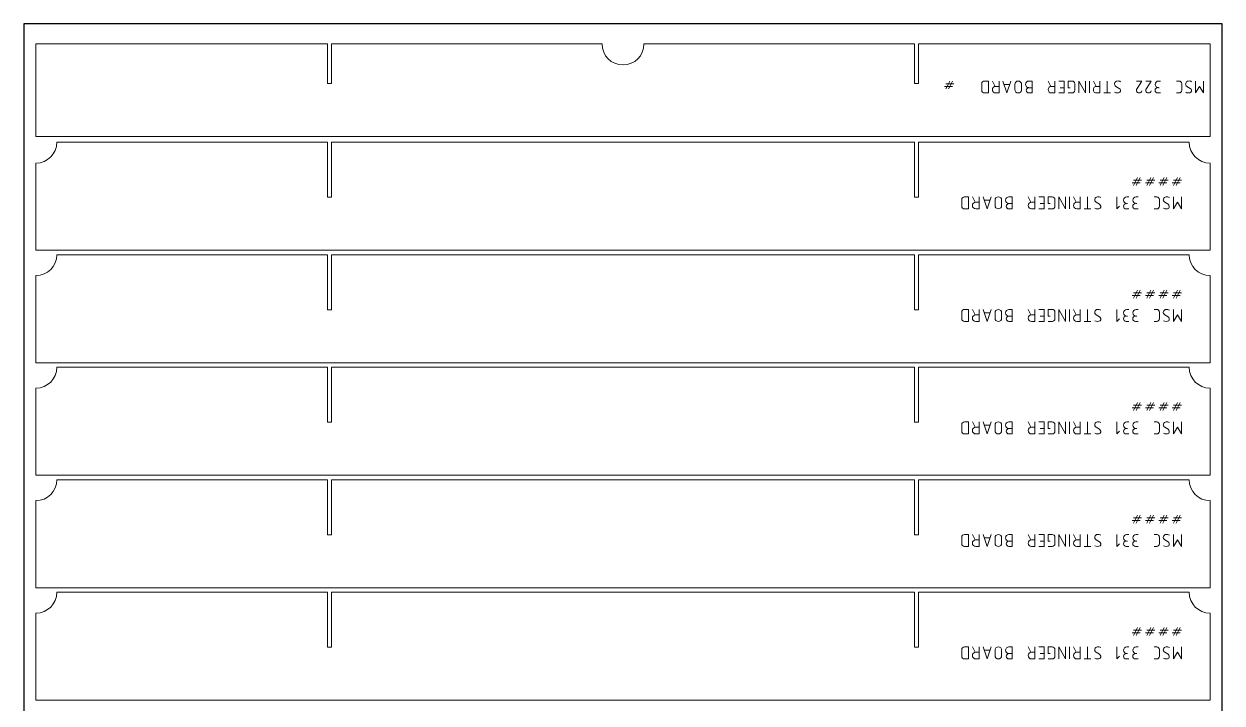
# Model space of a CAD drawing. Header units: inches. Extents: x 142 to 14402, y 211 to 2711.
# Drawn here: x 9002 to 10002, y 1644 to 2211 of the extents above; entities that cross this region are included whole.
import ezdxf

# ---------------------------------------------------------------- set-up
doc = ezdxf.new("R2010")
doc.units = ezdxf.units.IN
doc.header["$MEASUREMENT"] = 0
doc.layers.add('IV_MARK_SURFACE', color=2, linetype='Continuous', lineweight=5)
doc.layers.add('IV_OUTER_PROFILE', color=7, linetype='Continuous', lineweight=5)

msp = doc.modelspace()

# ---------------------------------------------------------------- linework, layer by layer
msp.add_lwpolyline([(9001.69, 211.42), (10001.69, 211.42), (10001.69, 2211.42), (9001.69, 2211.42)], close=True)
at = {"layer": 'IV_MARK_SURFACE'}
for p, q in [((9771.18, 2161.5), (9773.4, 2161.5)), ((9772.29, 2159.28), (9773.4, 2161.5)), ((9773.4, 2161.5), (9774.51, 2163.72)), ((9773.4, 2161.5), (9775.62, 2161.5)), ((9775.62, 2161.5), (9774.51, 2159.28)), ((9776.73, 2163.72), (9775.62, 2161.5)), ((9775.62, 2161.5), (9777.83, 2161.5)), ((9801.12, 2161.5), (9801.12, 2155.96)), ((9806.67, 2163.72), (9803.34, 2163.72)), ((9806.67, 2153.74), (9806.67, 2163.72)), ((9812.21, 2159.28), (9809.99, 2163.72)), ((9815.54, 2163.72), (9815.54, 2159.28)), ((9818.86, 2163.72), (9822.19, 2153.74)), ((9824.41, 2160.95), (9819.97, 2160.95)), ((9822.19, 2153.74), (9825.52, 2163.72)), ((9828.84, 2160.95), (9828.84, 2156.51)), ((9834.39, 2156.51), (9834.39, 2160.95)), ((9840.49, 2163.72), (9843.26, 2163.72)), ((9843.26, 2163.72), (9843.26, 2158.17)), ((9858.78, 2159.28), (9856.57, 2163.72)), ((9862.11, 2163.72), (9862.11, 2159.28)), ((9865.44, 2163.72), (9869.87, 2163.72)), ((9869.87, 2163.72), (9869.87, 2158.17)), ((9876.53, 2163.72), (9873.2, 2163.72)), ((9873.2, 2163.72), (9873.2, 2158.17)), ((9878.74, 2155.96), (9878.74, 2161.5)), ((9887.61, 2153.74), (9882.07, 2163.72)), ((9882.07, 2163.72), (9882.07, 2153.74)), ((9887.61, 2163.72), (9887.61, 2153.74)), ((9890.94, 2163.72), (9890.94, 2153.74)), ((9896.49, 2159.28), (9894.27, 2163.72)), ((9899.81, 2163.72), (9899.81, 2159.28)), ((9905.91, 2163.72), (9905.91, 2153.74)), ((9930.31, 2163.72), (9934.74, 2163.72)), ((9934.74, 2163.72), (9930.86, 2157.62)), ((9938.07, 2163.72), (9942.5, 2163.72)), ((9942.5, 2163.72), (9938.62, 2157.62)), ((9950.27, 2163.72), (9948.6, 2163.72)), ((9963.57, 2163.72), (9965.79, 2163.72)), ((9968.01, 2161.5), (9968.01, 2155.96)), ((9979.65, 2153.74), (9979.65, 2163.72)), ((9986.31, 2163.72), (9986.31, 2153.74)), ((9772.29, 2159.28), (9770.07, 2159.28)), ((9771.18, 2157.07), (9772.29, 2159.28)), ((9774.51, 2159.28), (9772.29, 2159.28)), ((9774.51, 2159.28), (9773.4, 2157.07)), ((9776.73, 2159.28), (9774.51, 2159.28)), ((9803.34, 2153.74), (9806.67, 2153.74)), ((9812.76, 2159.28), (9815.54, 2159.28)), ((9815.54, 2153.74), (9812.76, 2153.74)), ((9815.54, 2159.28), (9815.54, 2153.74)), ((9840.49, 2158.17), (9843.26, 2158.17)), ((9843.26, 2153.74), (9840.49, 2153.74)), ((9843.26, 2158.17), (9843.26, 2153.74)), ((9859.34, 2159.28), (9862.11, 2159.28)), ((9862.11, 2153.74), (9859.34, 2153.74)), ((9862.11, 2159.28), (9862.11, 2153.74)), ((9869.87, 2153.74), (9865.44, 2153.74)), ((9869.87, 2158.17), (9866.55, 2158.17)), ((9869.87, 2158.17), (9869.87, 2153.74)), ((9873.2, 2158.17), (9874.86, 2158.17)), ((9873.2, 2153.74), (9876.53, 2153.74)), ((9897.04, 2159.28), (9899.81, 2159.28)), ((9899.81, 2153.74), (9897.04, 2153.74)), ((9899.81, 2159.28), (9899.81, 2153.74)), ((9905.91, 2153.74), (9903.14, 2153.74)), ((9908.68, 2153.74), (9905.91, 2153.74)), ((9913.12, 2159.28), (9915.89, 2157.62)), ((9948.05, 2153.74), (9950.27, 2153.74)), ((9948.6, 2158.17), (9949.16, 2158.17)), ((9965.79, 2153.74), (9963.57, 2153.74)), ((9972.44, 2159.28), (9975.22, 2157.62)), ((9982.98, 2159.28), (9979.65, 2153.74)), ((9986.31, 2153.74), (9982.98, 2159.28)), ((9927.81, 2080.88), (9930.03, 2080.88)), ((9928.92, 2078.66), (9930.03, 2080.88)), ((9930.03, 2080.88), (9931.14, 2083.1)), ((9930.03, 2080.88), (9932.25, 2080.88)), ((9932.25, 2080.88), (9931.14, 2078.66)), ((9933.36, 2083.1), (9932.25, 2080.88)), ((9932.25, 2080.88), (9934.47, 2080.88)), ((9938.92, 2080.88), (9941.14, 2080.88)), ((9940.03, 2078.66), (9941.14, 2080.88)), ((9941.14, 2080.88), (9942.25, 2083.1)), ((9941.14, 2080.88), (9943.36, 2080.88)), ((9943.36, 2080.88), (9942.25, 2078.66)), ((9944.47, 2083.1), (9943.36, 2080.88)), ((9943.36, 2080.88), (9945.58, 2080.88)), ((9950.03, 2080.88), (9952.25, 2080.88)), ((9951.14, 2078.66), (9952.25, 2080.88)), ((9952.25, 2080.88), (9953.36, 2083.1)), ((9952.25, 2080.88), (9954.47, 2080.88)), ((9954.47, 2080.88), (9953.36, 2078.66)), ((9955.58, 2083.1), (9954.47, 2080.88)), ((9954.47, 2080.88), (9956.7, 2080.88)), ((9961.14, 2080.88), (9963.36, 2080.88)), ((9962.25, 2078.66), (9963.36, 2080.88)), ((9963.36, 2080.88), (9964.47, 2083.1)), ((9963.36, 2080.88), (9965.58, 2080.88)), ((9965.58, 2080.88), (9964.47, 2078.66)), ((9966.7, 2083.1), (9965.58, 2080.88)), ((9965.58, 2080.88), (9967.81, 2080.88)), ((9928.92, 2078.66), (9926.7, 2078.66)), ((9927.81, 2076.43), (9928.92, 2078.66)), ((9931.14, 2078.66), (9928.92, 2078.66)), ((9931.14, 2078.66), (9930.03, 2076.43)), ((9933.36, 2078.66), (9931.14, 2078.66)), ((9940.03, 2078.66), (9937.81, 2078.66)), ((9938.92, 2076.43), (9940.03, 2078.66)), ((9942.25, 2078.66), (9940.03, 2078.66)), ((9942.25, 2078.66), (9941.14, 2076.43)), ((9944.47, 2078.66), (9942.25, 2078.66)), ((9951.14, 2078.66), (9948.92, 2078.66)), ((9950.03, 2076.43), (9951.14, 2078.66)), ((9953.36, 2078.66), (9951.14, 2078.66)), ((9953.36, 2078.66), (9952.25, 2076.43)), ((9955.58, 2078.66), (9953.36, 2078.66)), ((9962.25, 2078.66), (9960.03, 2078.66)), ((9961.14, 2076.43), (9962.25, 2078.66)), ((9964.47, 2078.66), (9962.25, 2078.66)), ((9964.47, 2078.66), (9963.36, 2076.43)), ((9966.7, 2078.66), (9964.47, 2078.66)), ((9784.41, 2064.66), (9784.41, 2059.11)), ((9789.97, 2066.89), (9786.63, 2066.89)), ((9789.97, 2056.89), (9789.97, 2066.89)), ((9795.52, 2062.44), (9793.3, 2066.89)), ((9796.08, 2062.44), (9798.85, 2062.44)), ((9798.85, 2066.89), (9798.85, 2062.44)), ((9798.85, 2062.44), (9798.85, 2056.89)), ((9802.19, 2066.89), (9805.52, 2056.89)), ((9807.74, 2064.11), (9803.3, 2064.11)), ((9805.52, 2056.89), (9808.85, 2066.89)), ((9812.19, 2064.11), (9812.19, 2059.66)), ((9817.74, 2059.66), (9817.74, 2064.11)), ((9823.85, 2066.89), (9826.63, 2066.89)), ((9823.85, 2061.33), (9826.63, 2061.33)), ((9826.63, 2066.89), (9826.63, 2061.33)), ((9826.63, 2061.33), (9826.63, 2056.89)), ((9842.19, 2062.44), (9839.97, 2066.89)), ((9842.74, 2062.44), (9845.52, 2062.44)), ((9845.52, 2066.89), (9845.52, 2062.44)), ((9845.52, 2062.44), (9845.52, 2056.89)), ((9848.85, 2066.89), (9853.3, 2066.89)), ((9853.3, 2061.33), (9849.97, 2061.33)), ((9853.3, 2066.89), (9853.3, 2061.33)), ((9853.3, 2061.33), (9853.3, 2056.89)), ((9859.97, 2066.89), (9856.63, 2066.89)), ((9856.63, 2066.89), (9856.63, 2061.33)), ((9856.63, 2061.33), (9858.3, 2061.33)), ((9862.19, 2059.11), (9862.19, 2064.66)), ((9871.08, 2056.89), (9865.52, 2066.89)), ((9865.52, 2066.89), (9865.52, 2056.89)), ((9871.08, 2066.89), (9871.08, 2056.89)), ((9874.41, 2066.89), (9874.41, 2056.89)), ((9879.97, 2062.44), (9877.74, 2066.89)), ((9880.52, 2062.44), (9883.3, 2062.44)), ((9883.3, 2066.89), (9883.3, 2062.44)), ((9883.3, 2062.44), (9883.3, 2056.89)), ((9889.41, 2066.89), (9889.41, 2056.89)), ((9896.63, 2062.44), (9899.41, 2060.77)), ((9913.85, 2056.89), (9913.85, 2066.89)), ((9923.85, 2066.89), (9922.19, 2066.89)), ((9922.19, 2061.33), (9922.74, 2061.33)), ((9931.63, 2066.89), (9929.97, 2066.89)), ((9929.97, 2061.33), (9930.52, 2061.33)), ((9944.97, 2066.89), (9947.19, 2066.89)), ((9949.41, 2064.66), (9949.41, 2059.11)), ((9953.85, 2062.44), (9956.63, 2060.77)), ((9961.08, 2056.89), (9961.08, 2066.89)), ((9964.41, 2062.44), (9961.08, 2056.89)), ((9967.74, 2056.89), (9964.41, 2062.44)), ((9967.74, 2066.89), (9967.74, 2056.89)), ((9786.63, 2056.89), (9789.97, 2056.89)), ((9798.85, 2056.89), (9796.08, 2056.89)), ((9826.63, 2056.89), (9823.85, 2056.89)), ((9845.52, 2056.89), (9842.74, 2056.89)), ((9853.3, 2056.89), (9848.85, 2056.89)), ((9856.63, 2056.89), (9859.97, 2056.89)), ((9883.3, 2056.89), (9880.52, 2056.89)), ((9889.41, 2056.89), (9886.63, 2056.89)), ((9892.19, 2056.89), (9889.41, 2056.89)), ((9916.08, 2059.11), (9913.85, 2056.89)), ((9921.63, 2056.89), (9923.85, 2056.89)), ((9929.41, 2056.89), (9931.63, 2056.89)), ((9947.19, 2056.89), (9944.97, 2056.89)), ((9928.92, 1984.66), (9926.7, 1984.66)), ((9927.81, 1986.88), (9930.03, 1986.88)), ((9927.81, 1982.43), (9928.92, 1984.66)), ((9928.92, 1984.66), (9930.03, 1986.88)), ((9931.14, 1984.66), (9928.92, 1984.66)), ((9930.03, 1986.88), (9931.14, 1989.1)), ((9930.03, 1986.88), (9932.25, 1986.88)), ((9931.14, 1984.66), (9930.03, 1982.43)), ((9932.25, 1986.88), (9931.14, 1984.66)), ((9933.36, 1984.66), (9931.14, 1984.66)), ((9933.36, 1989.1), (9932.25, 1986.88)), ((9932.25, 1986.88), (9934.47, 1986.88)), ((9940.03, 1984.66), (9937.81, 1984.66)), ((9938.92, 1986.88), (9941.14, 1986.88)), ((9938.92, 1982.43), (9940.03, 1984.66)), ((9940.03, 1984.66), (9941.14, 1986.88)), ((9942.25, 1984.66), (9940.03, 1984.66)), ((9941.14, 1986.88), (9942.25, 1989.1)), ((9941.14, 1986.88), (9943.36, 1986.88)), ((9942.25, 1984.66), (9941.14, 1982.43)), ((9943.36, 1986.88), (9942.25, 1984.66)), ((9944.47, 1984.66), (9942.25, 1984.66)), ((9944.47, 1989.1), (9943.36, 1986.88)), ((9943.36, 1986.88), (9945.58, 1986.88)), ((9951.14, 1984.66), (9948.92, 1984.66)), ((9950.03, 1986.88), (9952.25, 1986.88)), ((9950.03, 1982.43), (9951.14, 1984.66)), ((9951.14, 1984.66), (9952.25, 1986.88)), ((9953.36, 1984.66), (9951.14, 1984.66)), ((9952.25, 1986.88), (9953.36, 1989.1)), ((9952.25, 1986.88), (9954.47, 1986.88)), ((9953.36, 1984.66), (9952.25, 1982.43)), ((9954.47, 1986.88), (9953.36, 1984.66)), ((9955.58, 1984.66), (9953.36, 1984.66)), ((9955.58, 1989.1), (9954.47, 1986.88)), ((9954.47, 1986.88), (9956.7, 1986.88)), ((9962.25, 1984.66), (9960.03, 1984.66)), ((9961.14, 1986.88), (9963.36, 1986.88)), ((9961.14, 1982.43), (9962.25, 1984.66)), ((9962.25, 1984.66), (9963.36, 1986.88)), ((9964.47, 1984.66), (9962.25, 1984.66)), ((9963.36, 1986.88), (9964.47, 1989.1)), ((9963.36, 1986.88), (9965.58, 1986.88)), ((9964.47, 1984.66), (9963.36, 1982.43)), ((9965.58, 1986.88), (9964.47, 1984.66)), ((9966.7, 1984.66), (9964.47, 1984.66)), ((9966.7, 1989.1), (9965.58, 1986.88)), ((9965.58, 1986.88), (9967.81, 1986.88)), ((9784.41, 1970.66), (9784.41, 1965.11)), ((9789.97, 1972.89), (9786.63, 1972.89)), ((9789.97, 1962.89), (9789.97, 1972.89)), ((9795.52, 1968.44), (9793.3, 1972.89)), ((9798.85, 1972.89), (9798.85, 1968.44)), ((9802.19, 1972.89), (9805.52, 1962.89)), ((9807.74, 1970.11), (9803.3, 1970.11)), ((9805.52, 1962.89), (9808.85, 1972.89)), ((9812.19, 1970.11), (9812.19, 1965.66)), ((9817.74, 1965.66), (9817.74, 1970.11)), ((9823.85, 1972.89), (9826.63, 1972.89)), ((9826.63, 1972.89), (9826.63, 1967.33)), ((9842.19, 1968.44), (9839.97, 1972.89)), ((9845.52, 1972.89), (9845.52, 1968.44)), ((9848.85, 1972.89), (9853.3, 1972.89)), ((9853.3, 1972.89), (9853.3, 1967.33)), ((9859.97, 1972.89), (9856.63, 1972.89)), ((9856.63, 1972.89), (9856.63, 1967.33)), ((9862.19, 1965.11), (9862.19, 1970.66)), ((9871.08, 1962.89), (9865.52, 1972.89)), ((9865.52, 1972.89), (9865.52, 1962.89)), ((9871.08, 1972.89), (9871.08, 1962.89)), ((9874.41, 1972.89), (9874.41, 1962.89)), ((9879.97, 1968.44), (9877.74, 1972.89)), ((9883.3, 1972.89), (9883.3, 1968.44)), ((9889.41, 1972.89), (9889.41, 1962.89)), ((9913.85, 1962.89), (9913.85, 1972.89)), ((9923.85, 1972.89), (9922.19, 1972.89)), ((9931.63, 1972.89), (9929.97, 1972.89)), ((9944.97, 1972.89), (9947.19, 1972.89)), ((9949.41, 1970.66), (9949.41, 1965.11)), ((9961.08, 1962.89), (9961.08, 1972.89)), ((9967.74, 1972.89), (9967.74, 1962.89)), ((9786.63, 1962.89), (9789.97, 1962.89)), ((9796.08, 1968.44), (9798.85, 1968.44)), ((9798.85, 1962.89), (9796.08, 1962.89)), ((9798.85, 1968.44), (9798.85, 1962.89)), ((9823.85, 1967.33), (9826.63, 1967.33)), ((9826.63, 1962.89), (9823.85, 1962.89)), ((9826.63, 1967.33), (9826.63, 1962.89)), ((9842.74, 1968.44), (9845.52, 1968.44)), ((9845.52, 1962.89), (9842.74, 1962.89)), ((9845.52, 1968.44), (9845.52, 1962.89)), ((9853.3, 1962.89), (9848.85, 1962.89)), ((9853.3, 1967.33), (9849.97, 1967.33)), ((9853.3, 1967.33), (9853.3, 1962.89)), ((9856.63, 1967.33), (9858.3, 1967.33)), ((9856.63, 1962.89), (9859.97, 1962.89)), ((9880.52, 1968.44), (9883.3, 1968.44)), ((9883.3, 1962.89), (9880.52, 1962.89)), ((9883.3, 1968.44), (9883.3, 1962.89)), ((9889.41, 1962.89), (9886.63, 1962.89)), ((9892.19, 1962.89), (9889.41, 1962.89)), ((9896.63, 1968.44), (9899.41, 1966.77)), ((9916.08, 1965.11), (9913.85, 1962.89)), ((9921.63, 1962.89), (9923.85, 1962.89)), ((9922.19, 1967.33), (9922.74, 1967.33)), ((9929.41, 1962.89), (9931.63, 1962.89)), ((9929.97, 1967.33), (9930.52, 1967.33)), ((9947.19, 1962.89), (9944.97, 1962.89)), ((9953.85, 1968.44), (9956.63, 1966.77)), ((9964.41, 1968.44), (9961.08, 1962.89)), ((9967.74, 1962.89), (9964.41, 1968.44)), ((9928.92, 1890.66), (9926.7, 1890.66)), ((9927.81, 1892.88), (9930.03, 1892.88)), ((9927.81, 1888.43), (9928.92, 1890.66)), ((9928.92, 1890.66), (9930.03, 1892.88)), ((9931.14, 1890.66), (9928.92, 1890.66)), ((9930.03, 1892.88), (9931.14, 1895.1)), ((9930.03, 1892.88), (9932.25, 1892.88)), ((9931.14, 1890.66), (9930.03, 1888.43)), ((9932.25, 1892.88), (9931.14, 1890.66)), ((9933.36, 1890.66), (9931.14, 1890.66)), ((9933.36, 1895.1), (9932.25, 1892.88)), ((9932.25, 1892.88), (9934.47, 1892.88)), ((9940.03, 1890.66), (9937.81, 1890.66)), ((9938.92, 1892.88), (9941.14, 1892.88)), ((9938.92, 1888.43), (9940.03, 1890.66)), ((9940.03, 1890.66), (9941.14, 1892.88)), ((9942.25, 1890.66), (9940.03, 1890.66)), ((9941.14, 1892.88), (9942.25, 1895.1)), ((9941.14, 1892.88), (9943.36, 1892.88)), ((9942.25, 1890.66), (9941.14, 1888.43)), ((9943.36, 1892.88), (9942.25, 1890.66)), ((9944.47, 1890.66), (9942.25, 1890.66)), ((9944.47, 1895.1), (9943.36, 1892.88)), ((9943.36, 1892.88), (9945.58, 1892.88)), ((9951.14, 1890.66), (9948.92, 1890.66)), ((9950.03, 1892.88), (9952.25, 1892.88)), ((9950.03, 1888.43), (9951.14, 1890.66)), ((9951.14, 1890.66), (9952.25, 1892.88)), ((9953.36, 1890.66), (9951.14, 1890.66)), ((9952.25, 1892.88), (9953.36, 1895.1)), ((9952.25, 1892.88), (9954.47, 1892.88)), ((9953.36, 1890.66), (9952.25, 1888.43)), ((9954.47, 1892.88), (9953.36, 1890.66)), ((9955.58, 1890.66), (9953.36, 1890.66)), ((9955.58, 1895.1), (9954.47, 1892.88)), ((9954.47, 1892.88), (9956.7, 1892.88)), ((9962.25, 1890.66), (9960.03, 1890.66)), ((9961.14, 1892.88), (9963.36, 1892.88)), ((9961.14, 1888.43), (9962.25, 1890.66)), ((9962.25, 1890.66), (9963.36, 1892.88)), ((9964.47, 1890.66), (9962.25, 1890.66)), ((9963.36, 1892.88), (9964.47, 1895.1)), ((9963.36, 1892.88), (9965.58, 1892.88)), ((9964.47, 1890.66), (9963.36, 1888.43)), ((9965.58, 1892.88), (9964.47, 1890.66)), ((9966.7, 1890.66), (9964.47, 1890.66)), ((9966.7, 1895.1), (9965.58, 1892.88)), ((9965.58, 1892.88), (9967.81, 1892.88)), ((9784.41, 1876.66), (9784.41, 1871.11)), ((9789.97, 1878.89), (9786.63, 1878.89)), ((9789.97, 1868.89), (9789.97, 1878.89)), ((9795.52, 1874.44), (9793.3, 1878.89)), ((9796.08, 1874.44), (9798.85, 1874.44)), ((9798.85, 1878.89), (9798.85, 1874.44)), ((9798.85, 1874.44), (9798.85, 1868.89)), ((9802.19, 1878.89), (9805.52, 1868.89)), ((9807.74, 1876.11), (9803.3, 1876.11)), ((9805.52, 1868.89), (9808.85, 1878.89)), ((9812.19, 1876.11), (9812.19, 1871.66)), ((9817.74, 1871.66), (9817.74, 1876.11)), ((9823.85, 1878.89), (9826.63, 1878.89)), ((9823.85, 1873.33), (9826.63, 1873.33)), ((9826.63, 1878.89), (9826.63, 1873.33)), ((9826.63, 1873.33), (9826.63, 1868.89)), ((9842.19, 1874.44), (9839.97, 1878.89)), ((9842.74, 1874.44), (9845.52, 1874.44)), ((9845.52, 1878.89), (9845.52, 1874.44)), ((9845.52, 1874.44), (9845.52, 1868.89)), ((9848.85, 1878.89), (9853.3, 1878.89)), ((9853.3, 1873.33), (9849.97, 1873.33)), ((9853.3, 1878.89), (9853.3, 1873.33)), ((9853.3, 1873.33), (9853.3, 1868.89)), ((9859.97, 1878.89), (9856.63, 1878.89)), ((9856.63, 1878.89), (9856.63, 1873.33)), ((9856.63, 1873.33), (9858.3, 1873.33)), ((9862.19, 1871.11), (9862.19, 1876.66)), ((9871.08, 1868.89), (9865.52, 1878.89)), ((9865.52, 1878.89), (9865.52, 1868.89)), ((9871.08, 1878.89), (9871.08, 1868.89)), ((9874.41, 1878.89), (9874.41, 1868.89)), ((9879.97, 1874.44), (9877.74, 1878.89)), ((9880.52, 1874.44), (9883.3, 1874.44)), ((9883.3, 1878.89), (9883.3, 1874.44)), ((9883.3, 1874.44), (9883.3, 1868.89)), ((9889.41, 1878.89), (9889.41, 1868.89)), ((9896.63, 1874.44), (9899.41, 1872.77)), ((9913.85, 1868.89), (9913.85, 1878.89)), ((9916.08, 1871.11), (9913.85, 1868.89)), ((9923.85, 1878.89), (9922.19, 1878.89)), ((9922.19, 1873.33), (9922.74, 1873.33)), ((9931.63, 1878.89), (9929.97, 1878.89)), ((9929.97, 1873.33), (9930.52, 1873.33)), ((9944.97, 1878.89), (9947.19, 1878.89)), ((9949.41, 1876.66), (9949.41, 1871.11)), ((9953.85, 1874.44), (9956.63, 1872.77)), ((9961.08, 1868.89), (9961.08, 1878.89)), ((9964.41, 1874.44), (9961.08, 1868.89)), ((9967.74, 1868.89), (9964.41, 1874.44)), ((9967.74, 1878.89), (9967.74, 1868.89)), ((9786.63, 1868.89), (9789.97, 1868.89)), ((9798.85, 1868.89), (9796.08, 1868.89)), ((9826.63, 1868.89), (9823.85, 1868.89)), ((9845.52, 1868.89), (9842.74, 1868.89)), ((9853.3, 1868.89), (9848.85, 1868.89)), ((9856.63, 1868.89), (9859.97, 1868.89)), ((9883.3, 1868.89), (9880.52, 1868.89)), ((9889.41, 1868.89), (9886.63, 1868.89)), ((9892.19, 1868.89), (9889.41, 1868.89)), ((9921.63, 1868.89), (9923.85, 1868.89)), ((9929.41, 1868.89), (9931.63, 1868.89)), ((9947.19, 1868.89), (9944.97, 1868.89)), ((9930.03, 1798.88), (9931.14, 1801.1)), ((9933.36, 1801.1), (9932.25, 1798.88)), ((9941.14, 1798.88), (9942.25, 1801.1)), ((9944.47, 1801.1), (9943.36, 1798.88)), ((9952.25, 1798.88), (9953.36, 1801.1)), ((9955.58, 1801.1), (9954.47, 1798.88)), ((9963.36, 1798.88), (9964.47, 1801.1)), ((9966.7, 1801.1), (9965.58, 1798.88)), ((9928.92, 1796.66), (9926.7, 1796.66)), ((9927.81, 1798.88), (9930.03, 1798.88)), ((9927.81, 1794.43), (9928.92, 1796.66)), ((9928.92, 1796.66), (9930.03, 1798.88)), ((9931.14, 1796.66), (9928.92, 1796.66)), ((9930.03, 1798.88), (9932.25, 1798.88)), ((9931.14, 1796.66), (9930.03, 1794.43)), ((9932.25, 1798.88), (9931.14, 1796.66)), ((9933.36, 1796.66), (9931.14, 1796.66)), ((9932.25, 1798.88), (9934.47, 1798.88)), ((9940.03, 1796.66), (9937.81, 1796.66)), ((9938.92, 1798.88), (9941.14, 1798.88)), ((9938.92, 1794.43), (9940.03, 1796.66)), ((9940.03, 1796.66), (9941.14, 1798.88)), ((9942.25, 1796.66), (9940.03, 1796.66)), ((9941.14, 1798.88), (9943.36, 1798.88)), ((9942.25, 1796.66), (9941.14, 1794.43)), ((9943.36, 1798.88), (9942.25, 1796.66)), ((9944.47, 1796.66), (9942.25, 1796.66)), ((9943.36, 1798.88), (9945.58, 1798.88)), ((9951.14, 1796.66), (9948.92, 1796.66)), ((9950.03, 1798.88), (9952.25, 1798.88)), ((9950.03, 1794.43), (9951.14, 1796.66)), ((9951.14, 1796.66), (9952.25, 1798.88)), ((9953.36, 1796.66), (9951.14, 1796.66)), ((9952.25, 1798.88), (9954.47, 1798.88)), ((9953.36, 1796.66), (9952.25, 1794.43)), ((9954.47, 1798.88), (9953.36, 1796.66)), ((9955.58, 1796.66), (9953.36, 1796.66)), ((9954.47, 1798.88), (9956.7, 1798.88)), ((9962.25, 1796.66), (9960.03, 1796.66)), ((9961.14, 1798.88), (9963.36, 1798.88)), ((9961.14, 1794.43), (9962.25, 1796.66)), ((9962.25, 1796.66), (9963.36, 1798.88)), ((9964.47, 1796.66), (9962.25, 1796.66)), ((9963.36, 1798.88), (9965.58, 1798.88)), ((9964.47, 1796.66), (9963.36, 1794.43)), ((9965.58, 1798.88), (9964.47, 1796.66)), ((9966.7, 1796.66), (9964.47, 1796.66)), ((9965.58, 1798.88), (9967.81, 1798.88)), ((9784.41, 1782.66), (9784.41, 1777.11)), ((9789.97, 1784.89), (9786.63, 1784.89)), ((9789.97, 1774.89), (9789.97, 1784.89)), ((9795.52, 1780.44), (9793.3, 1784.89)), ((9796.08, 1780.44), (9798.85, 1780.44)), ((9798.85, 1784.89), (9798.85, 1780.44)), ((9798.85, 1780.44), (9798.85, 1774.89)), ((9802.19, 1784.89), (9805.52, 1774.89)), ((9807.74, 1782.11), (9803.3, 1782.11)), ((9805.52, 1774.89), (9808.85, 1784.89)), ((9812.19, 1782.11), (9812.19, 1777.66)), ((9817.74, 1777.66), (9817.74, 1782.11)), ((9823.85, 1784.89), (9826.63, 1784.89)), ((9826.63, 1784.89), (9826.63, 1779.33)), ((9842.19, 1780.44), (9839.97, 1784.89)), ((9842.74, 1780.44), (9845.52, 1780.44)), ((9845.52, 1784.89), (9845.52, 1780.44)), ((9845.52, 1780.44), (9845.52, 1774.89)), ((9848.85, 1784.89), (9853.3, 1784.89)), ((9853.3, 1784.89), (9853.3, 1779.33)), ((9859.97, 1784.89), (9856.63, 1784.89)), ((9856.63, 1784.89), (9856.63, 1779.33)), ((9862.19, 1777.11), (9862.19, 1782.66)), ((9871.08, 1774.89), (9865.52, 1784.89)), ((9865.52, 1784.89), (9865.52, 1774.89)), ((9871.08, 1784.89), (9871.08, 1774.89)), ((9874.41, 1784.89), (9874.41, 1774.89)), ((9879.97, 1780.44), (9877.74, 1784.89)), ((9880.52, 1780.44), (9883.3, 1780.44)), ((9883.3, 1784.89), (9883.3, 1780.44)), ((9883.3, 1780.44), (9883.3, 1774.89)), ((9889.41, 1784.89), (9889.41, 1774.89)), ((9896.63, 1780.44), (9899.41, 1778.77)), ((9913.85, 1774.89), (9913.85, 1784.89)), ((9923.85, 1784.89), (9922.19, 1784.89)), ((9931.63, 1784.89), (9929.97, 1784.89)), ((9944.97, 1784.89), (9947.19, 1784.89)), ((9949.41, 1782.66), (9949.41, 1777.11)), ((9953.85, 1780.44), (9956.63, 1778.77)), ((9961.08, 1774.89), (9961.08, 1784.89)), ((9964.41, 1780.44), (9961.08, 1774.89)), ((9967.74, 1774.89), (9964.41, 1780.44)), ((9967.74, 1784.89), (9967.74, 1774.89)), ((9786.63, 1774.89), (9789.97, 1774.89)), ((9798.85, 1774.89), (9796.08, 1774.89)), ((9823.85, 1779.33), (9826.63, 1779.33)), ((9826.63, 1774.89), (9823.85, 1774.89)), ((9826.63, 1779.33), (9826.63, 1774.89)), ((9845.52, 1774.89), (9842.74, 1774.89)), ((9853.3, 1774.89), (9848.85, 1774.89)), ((9853.3, 1779.33), (9849.97, 1779.33)), ((9853.3, 1779.33), (9853.3, 1774.89)), ((9856.63, 1779.33), (9858.3, 1779.33)), ((9856.63, 1774.89), (9859.97, 1774.89)), ((9883.3, 1774.89), (9880.52, 1774.89)), ((9889.41, 1774.89), (9886.63, 1774.89)), ((9892.19, 1774.89), (9889.41, 1774.89)), ((9916.08, 1777.11), (9913.85, 1774.89)), ((9921.63, 1774.89), (9923.85, 1774.89)), ((9922.19, 1779.33), (9922.74, 1779.33)), ((9929.41, 1774.89), (9931.63, 1774.89)), ((9929.97, 1779.33), (9930.52, 1779.33)), ((9947.19, 1774.89), (9944.97, 1774.89)), ((9928.92, 1702.66), (9926.7, 1702.66)), ((9927.81, 1704.88), (9930.03, 1704.88)), ((9927.81, 1700.43), (9928.92, 1702.66)), ((9928.92, 1702.66), (9930.03, 1704.88)), ((9931.14, 1702.66), (9928.92, 1702.66)), ((9930.03, 1704.88), (9931.14, 1707.1)), ((9930.03, 1704.88), (9932.25, 1704.88)), ((9931.14, 1702.66), (9930.03, 1700.43)), ((9932.25, 1704.88), (9931.14, 1702.66)), ((9933.36, 1702.66), (9931.14, 1702.66)), ((9933.36, 1707.1), (9932.25, 1704.88)), ((9932.25, 1704.88), (9934.47, 1704.88)), ((9940.03, 1702.66), (9937.81, 1702.66)), ((9938.92, 1704.88), (9941.14, 1704.88)), ((9938.92, 1700.43), (9940.03, 1702.66)), ((9940.03, 1702.66), (9941.14, 1704.88)), ((9942.25, 1702.66), (9940.03, 1702.66)), ((9941.14, 1704.88), (9942.25, 1707.1)), ((9941.14, 1704.88), (9943.36, 1704.88)), ((9942.25, 1702.66), (9941.14, 1700.43)), ((9943.36, 1704.88), (9942.25, 1702.66)), ((9944.47, 1702.66), (9942.25, 1702.66)), ((9944.47, 1707.1), (9943.36, 1704.88)), ((9943.36, 1704.88), (9945.58, 1704.88)), ((9951.14, 1702.66), (9948.92, 1702.66)), ((9950.03, 1704.88), (9952.25, 1704.88)), ((9950.03, 1700.43), (9951.14, 1702.66)), ((9951.14, 1702.66), (9952.25, 1704.88)), ((9953.36, 1702.66), (9951.14, 1702.66)), ((9952.25, 1704.88), (9953.36, 1707.1)), ((9952.25, 1704.88), (9954.47, 1704.88)), ((9953.36, 1702.66), (9952.25, 1700.43)), ((9954.47, 1704.88), (9953.36, 1702.66)), ((9955.58, 1702.66), (9953.36, 1702.66)), ((9955.58, 1707.1), (9954.47, 1704.88)), ((9954.47, 1704.88), (9956.7, 1704.88)), ((9962.25, 1702.66), (9960.03, 1702.66)), ((9961.14, 1704.88), (9963.36, 1704.88)), ((9961.14, 1700.43), (9962.25, 1702.66)), ((9962.25, 1702.66), (9963.36, 1704.88)), ((9964.47, 1702.66), (9962.25, 1702.66)), ((9963.36, 1704.88), (9964.47, 1707.1)), ((9963.36, 1704.88), (9965.58, 1704.88)), ((9964.47, 1702.66), (9963.36, 1700.43)), ((9965.58, 1704.88), (9964.47, 1702.66)), ((9966.7, 1702.66), (9964.47, 1702.66)), ((9966.7, 1707.1), (9965.58, 1704.88)), ((9965.58, 1704.88), (9967.81, 1704.88)), ((9789.97, 1690.89), (9786.63, 1690.89)), ((9789.97, 1680.89), (9789.97, 1690.89)), ((9795.52, 1686.44), (9793.3, 1690.89)), ((9798.85, 1690.89), (9798.85, 1686.44)), ((9802.19, 1690.89), (9805.52, 1680.89)), ((9805.52, 1680.89), (9808.85, 1690.89)), ((9823.85, 1690.89), (9826.63, 1690.89)), ((9826.63, 1690.89), (9826.63, 1685.33)), ((9842.19, 1686.44), (9839.97, 1690.89)), ((9845.52, 1690.89), (9845.52, 1686.44)), ((9848.85, 1690.89), (9853.3, 1690.89)), ((9853.3, 1690.89), (9853.3, 1685.33)), ((9859.97, 1690.89), (9856.63, 1690.89)), ((9856.63, 1690.89), (9856.63, 1685.33)), ((9871.08, 1680.89), (9865.52, 1690.89)), ((9865.52, 1690.89), (9865.52, 1680.89)), ((9871.08, 1690.89), (9871.08, 1680.89)), ((9874.41, 1690.89), (9874.41, 1680.89)), ((9879.97, 1686.44), (9877.74, 1690.89)), ((9883.3, 1690.89), (9883.3, 1686.44)), ((9889.41, 1690.89), (9889.41, 1680.89)), ((9913.85, 1680.89), (9913.85, 1690.89)), ((9923.85, 1690.89), (9922.19, 1690.89)), ((9931.63, 1690.89), (9929.97, 1690.89)), ((9944.97, 1690.89), (9947.19, 1690.89)), ((9961.08, 1680.89), (9961.08, 1690.89)), ((9967.74, 1690.89), (9967.74, 1680.89)), ((9784.41, 1688.66), (9784.41, 1683.11)), ((9786.63, 1680.89), (9789.97, 1680.89)), ((9796.08, 1686.44), (9798.85, 1686.44)), ((9798.85, 1680.89), (9796.08, 1680.89)), ((9798.85, 1686.44), (9798.85, 1680.89)), ((9807.74, 1688.11), (9803.3, 1688.11)), ((9812.19, 1688.11), (9812.19, 1683.66)), ((9817.74, 1683.66), (9817.74, 1688.11)), ((9823.85, 1685.33), (9826.63, 1685.33)), ((9826.63, 1680.89), (9823.85, 1680.89)), ((9826.63, 1685.33), (9826.63, 1680.89)), ((9842.74, 1686.44), (9845.52, 1686.44)), ((9845.52, 1680.89), (9842.74, 1680.89)), ((9845.52, 1686.44), (9845.52, 1680.89)), ((9853.3, 1680.89), (9848.85, 1680.89)), ((9853.3, 1685.33), (9849.97, 1685.33)), ((9853.3, 1685.33), (9853.3, 1680.89)), ((9856.63, 1685.33), (9858.3, 1685.33)), ((9856.63, 1680.89), (9859.97, 1680.89)), ((9862.19, 1683.11), (9862.19, 1688.66)), ((9880.52, 1686.44), (9883.3, 1686.44)), ((9883.3, 1680.89), (9880.52, 1680.89)), ((9883.3, 1686.44), (9883.3, 1680.89)), ((9889.41, 1680.89), (9886.63, 1680.89)), ((9892.19, 1680.89), (9889.41, 1680.89)), ((9896.63, 1686.44), (9899.41, 1684.77)), ((9916.08, 1683.11), (9913.85, 1680.89)), ((9921.63, 1680.89), (9923.85, 1680.89)), ((9922.19, 1685.33), (9922.74, 1685.33)), ((9929.41, 1680.89), (9931.63, 1680.89)), ((9929.97, 1685.33), (9930.52, 1685.33)), ((9947.19, 1680.89), (9944.97, 1680.89)), ((9949.41, 1688.66), (9949.41, 1683.11)), ((9953.85, 1686.44), (9956.63, 1684.77)), ((9964.41, 1686.44), (9961.08, 1680.89)), ((9967.74, 1680.89), (9964.41, 1686.44))]:
    msp.add_line(p, q, dxfattribs=at)
for centre, radius, start, end in [((9803.34, 2161.5), 2.22, 90, 180), ((9831.62, 2160.95), 2.77, 0, 180), ((9840.49, 2160.95), 2.77, 90, 270), ((9876.53, 2161.5), 2.22, 0, 90), ((9914.33, 2161.34), 2.38, 92.36847, 239.55905), ((9914.94, 2160.06), 3.73, 56.41745, 100.96269), ((9948.6, 2160.95), 2.77, 90, 270), ((9965.79, 2161.5), 2.22, 0, 90), ((9973.65, 2161.34), 2.38, 92.36847, 239.55905), ((9974.26, 2160.06), 3.73, 56.41745, 100.96269), ((9803.34, 2155.96), 2.22, 180, 270), ((9812.76, 2156.51), 2.77, 90, 270), ((9831.62, 2156.51), 2.77, 180, 0), ((9840.49, 2155.96), 2.22, 90, 270), ((9859.34, 2156.51), 2.77, 90, 270), ((9876.53, 2155.96), 2.22, 270, 0), ((9897.04, 2156.51), 2.77, 90, 270), ((9914.23, 2158.42), 4.68, 241.71531, 298.28469), ((9914.76, 2155.72), 2.21, 319.62628, 59.29837), ((9933.29, 2155.83), 3.02, 143.69114, 188.23638), ((9932.52, 2156.06), 2.31, 196.40471, 343.59529), ((9941.05, 2155.83), 3.02, 143.69114, 188.23638), ((9940.29, 2156.06), 2.31, 196.40471, 343.59529), ((9948.05, 2155.96), 2.22, 90, 270), ((9965.79, 2155.96), 2.22, 270, 0), ((9973.55, 2158.42), 4.68, 241.71531, 298.28469), ((9974.09, 2155.72), 2.21, 319.62628, 59.29837), ((9786.63, 2064.66), 2.22, 90, 180), ((9796.08, 2059.66), 2.78, 90, 270), ((9814.97, 2064.11), 2.78, 0, 180), ((9823.85, 2064.11), 2.78, 90, 270), ((9823.85, 2059.11), 2.22, 90, 270), ((9842.74, 2059.66), 2.78, 90, 270), ((9859.97, 2064.66), 2.22, 0, 90), ((9880.52, 2059.66), 2.78, 90, 270), ((9897.84, 2064.5), 2.39, 92.36847, 239.55905), ((9898.45, 2063.22), 3.74, 56.41745, 100.96269), ((9898.28, 2058.87), 2.21, 319.62628, 59.29837), ((9922.19, 2064.11), 2.78, 90, 270), ((9921.63, 2059.11), 2.22, 90, 270), ((9929.97, 2064.11), 2.78, 90, 270), ((9929.41, 2059.11), 2.22, 90, 270), ((9947.19, 2064.66), 2.22, 0, 90), ((9955.06, 2064.5), 2.39, 92.36847, 239.55905), ((9955.68, 2063.22), 3.74, 56.41745, 100.96269), ((9955.5, 2058.87), 2.21, 319.62628, 59.29837), ((9786.63, 2059.11), 2.22, 180, 270), ((9814.97, 2059.66), 2.78, 180, 0), ((9859.97, 2059.11), 2.22, 270, 0), ((9897.74, 2061.57), 4.69, 241.71531, 298.28469), ((9947.19, 2059.11), 2.22, 270, 0), ((9954.97, 2061.57), 4.69, 241.71531, 298.28469), ((9786.63, 1970.66), 2.22, 90, 180), ((9814.97, 1970.11), 2.78, 0, 180), ((9823.85, 1970.11), 2.78, 90, 270), ((9859.97, 1970.66), 2.22, 0, 90), ((9897.84, 1970.5), 2.39, 92.36847, 239.55905), ((9898.45, 1969.22), 3.74, 56.41745, 100.96269), ((9922.19, 1970.11), 2.78, 90, 270), ((9929.97, 1970.11), 2.78, 90, 270), ((9947.19, 1970.66), 2.22, 0, 90), ((9955.06, 1970.5), 2.39, 92.36847, 239.55905), ((9955.68, 1969.22), 3.74, 56.41745, 100.96269), ((9786.63, 1965.11), 2.22, 180, 270), ((9796.08, 1965.66), 2.78, 90, 270), ((9814.97, 1965.66), 2.78, 180, 0), ((9823.85, 1965.11), 2.22, 90, 270), ((9842.74, 1965.66), 2.78, 90, 270), ((9859.97, 1965.11), 2.22, 270, 0), ((9880.52, 1965.66), 2.78, 90, 270), ((9897.74, 1967.57), 4.69, 241.71531, 298.28469), ((9898.28, 1964.87), 2.21, 319.62628, 59.29837), ((9921.63, 1965.11), 2.22, 90, 270), ((9929.41, 1965.11), 2.22, 90, 270), ((9947.19, 1965.11), 2.22, 270, 0), ((9954.97, 1967.57), 4.69, 241.71531, 298.28469), ((9955.5, 1964.87), 2.21, 319.62628, 59.29837), ((9786.63, 1876.66), 2.22, 90, 180), ((9786.63, 1871.11), 2.22, 180, 270), ((9796.08, 1871.66), 2.78, 90, 270), ((9814.97, 1876.11), 2.78, 0, 180), ((9814.97, 1871.66), 2.78, 180, 0), ((9823.85, 1876.11), 2.78, 90, 270), ((9823.85, 1871.11), 2.22, 90, 270), ((9842.74, 1871.66), 2.78, 90, 270), ((9859.97, 1876.66), 2.22, 0, 90), ((9859.97, 1871.11), 2.22, 270, 0), ((9880.52, 1871.66), 2.78, 90, 270), ((9897.84, 1876.5), 2.39, 92.36847, 239.55905), ((9898.45, 1875.22), 3.74, 56.41745, 100.96269), ((9898.28, 1870.87), 2.21, 319.62628, 59.29837), ((9922.19, 1876.11), 2.78, 90, 270), ((9921.63, 1871.11), 2.22, 90, 270), ((9929.97, 1876.11), 2.78, 90, 270), ((9929.41, 1871.11), 2.22, 90, 270), ((9947.19, 1876.66), 2.22, 0, 90), ((9947.19, 1871.11), 2.22, 270, 0), ((9955.06, 1876.5), 2.39, 92.36847, 239.55905), ((9955.68, 1875.22), 3.74, 56.41745, 100.96269), ((9955.5, 1870.87), 2.21, 319.62628, 59.29837), ((9897.74, 1873.57), 4.69, 241.71531, 298.28469), ((9954.97, 1873.57), 4.69, 241.71531, 298.28469), ((9786.63, 1782.66), 2.22, 90, 180), ((9796.08, 1777.66), 2.78, 90, 270), ((9814.97, 1782.11), 2.78, 0, 180), ((9823.85, 1782.11), 2.78, 90, 270), ((9842.74, 1777.66), 2.78, 90, 270), ((9859.97, 1782.66), 2.22, 0, 90), ((9880.52, 1777.66), 2.78, 90, 270), ((9897.84, 1782.5), 2.39, 92.36847, 239.55905), ((9898.45, 1781.22), 3.74, 56.41745, 100.96269), ((9922.19, 1782.11), 2.78, 90, 270), ((9929.97, 1782.11), 2.78, 90, 270), ((9947.19, 1782.66), 2.22, 0, 90), ((9955.06, 1782.5), 2.39, 92.36847, 239.55905), ((9955.68, 1781.22), 3.74, 56.41745, 100.96269), ((9786.63, 1777.11), 2.22, 180, 270), ((9814.97, 1777.66), 2.78, 180, 0), ((9823.85, 1777.11), 2.22, 90, 270), ((9859.97, 1777.11), 2.22, 270, 0), ((9897.74, 1779.57), 4.69, 241.71531, 298.28469), ((9898.28, 1776.87), 2.21, 319.62628, 59.29837), ((9921.63, 1777.11), 2.22, 90, 270), ((9929.41, 1777.11), 2.22, 90, 270), ((9947.19, 1777.11), 2.22, 270, 0), ((9954.97, 1779.57), 4.69, 241.71531, 298.28469), ((9955.5, 1776.87), 2.21, 319.62628, 59.29837), ((9786.63, 1688.66), 2.22, 90, 180), ((9814.97, 1688.11), 2.78, 0, 180), ((9823.85, 1688.11), 2.78, 90, 270), ((9859.97, 1688.66), 2.22, 0, 90), ((9897.84, 1688.5), 2.39, 92.36847, 239.55905), ((9898.45, 1687.22), 3.74, 56.41745, 100.96269), ((9922.19, 1688.11), 2.78, 90, 270), ((9929.97, 1688.11), 2.78, 90, 270), ((9947.19, 1688.66), 2.22, 0, 90), ((9955.06, 1688.5), 2.39, 92.36847, 239.55905), ((9955.68, 1687.22), 3.74, 56.41745, 100.96269), ((9786.63, 1683.11), 2.22, 180, 270), ((9796.08, 1683.66), 2.78, 90, 270), ((9814.97, 1683.66), 2.78, 180, 0), ((9823.85, 1683.11), 2.22, 90, 270), ((9842.74, 1683.66), 2.78, 90, 270), ((9859.97, 1683.11), 2.22, 270, 0), ((9880.52, 1683.66), 2.78, 90, 270), ((9897.74, 1685.57), 4.69, 241.71531, 298.28469), ((9898.28, 1682.87), 2.21, 319.62628, 59.29837), ((9921.63, 1683.11), 2.22, 90, 270), ((9929.41, 1683.11), 2.22, 90, 270), ((9947.19, 1683.11), 2.22, 270, 0), ((9954.97, 1685.57), 4.69, 241.71531, 298.28469), ((9955.5, 1682.87), 2.21, 319.62628, 59.29837)]:
    msp.add_arc(centre, radius, start, end, dxfattribs=at)
at = {"layer": 'IV_OUTER_PROFILE'}
for p, q in [((9011.69, 2194.68), (9255.09, 2194.68)), ((9011.69, 2194.68), (9011.69, 2117.48)), ((9255.09, 2161.68), (9255.09, 2194.68)), ((9258.29, 2194.68), (9258.29, 2161.68)), ((9258.29, 2194.68), (9484.19, 2194.68)), ((9519.19, 2194.68), (9745.09, 2194.68)), ((9745.09, 2161.68), (9745.09, 2194.68)), ((9748.29, 2194.68), (9748.29, 2161.68)), ((9748.29, 2194.68), (9991.69, 2194.68)), ((9991.69, 2194.68), (9991.69, 2117.48)), ((9258.29, 2161.68), (9255.09, 2161.68)), ((9748.29, 2161.68), (9745.09, 2161.68)), ((9011.69, 2117.48), (9991.69, 2117.48)), ((9029.19, 2112.63), (9255.09, 2112.63)), ((9255.09, 2066.63), (9255.09, 2112.63)), ((9258.29, 2112.63), (9258.29, 2066.63)), ((9258.29, 2112.63), (9745.09, 2112.63)), ((9745.09, 2066.63), (9745.09, 2112.63)), ((9748.29, 2112.63), (9748.29, 2066.63)), ((9748.29, 2112.63), (9974.19, 2112.63)), ((9011.69, 2095.13), (9011.69, 2022.42)), ((9991.69, 2095.13), (9991.69, 2022.42)), ((9258.29, 2066.63), (9255.09, 2066.63)), ((9748.29, 2066.63), (9745.09, 2066.63)), ((9011.69, 2022.42), (9991.69, 2022.42)), ((9029.19, 2018.63), (9255.09, 2018.63)), ((9255.09, 1972.63), (9255.09, 2018.63)), ((9258.29, 2018.63), (9258.29, 1972.63)), ((9258.29, 2018.63), (9745.09, 2018.63)), ((9745.09, 1972.63), (9745.09, 2018.63)), ((9748.29, 2018.63), (9748.29, 1972.63)), ((9748.29, 2018.63), (9974.19, 2018.63)), ((9011.69, 2001.13), (9011.69, 1928.42)), ((9991.69, 2001.13), (9991.69, 1928.42)), ((9258.29, 1972.63), (9255.09, 1972.63)), ((9748.29, 1972.63), (9745.09, 1972.63)), ((9011.69, 1928.42), (9991.69, 1928.42)), ((9029.19, 1924.63), (9255.09, 1924.63)), ((9255.09, 1878.63), (9255.09, 1924.63)), ((9258.29, 1924.63), (9258.29, 1878.63)), ((9258.29, 1924.63), (9745.09, 1924.63)), ((9745.09, 1878.63), (9745.09, 1924.63)), ((9748.29, 1924.63), (9748.29, 1878.63)), ((9748.29, 1924.63), (9974.19, 1924.63)), ((9011.69, 1907.13), (9011.69, 1834.42)), ((9991.69, 1907.13), (9991.69, 1834.42)), ((9258.29, 1878.63), (9255.09, 1878.63)), ((9748.29, 1878.63), (9745.09, 1878.63)), ((9011.69, 1834.42), (9991.69, 1834.42)), ((9029.19, 1830.63), (9255.09, 1830.63)), ((9255.09, 1784.63), (9255.09, 1830.63)), ((9258.29, 1830.63), (9258.29, 1784.63)), ((9258.29, 1830.63), (9745.09, 1830.63)), ((9745.09, 1784.63), (9745.09, 1830.63)), ((9748.29, 1830.63), (9748.29, 1784.63)), ((9748.29, 1830.63), (9974.19, 1830.63)), ((9011.69, 1813.13), (9011.69, 1740.42)), ((9991.69, 1813.13), (9991.69, 1740.42)), ((9258.29, 1784.63), (9255.09, 1784.63)), ((9748.29, 1784.63), (9745.09, 1784.63)), ((9011.69, 1740.42), (9991.69, 1740.42)), ((9029.19, 1736.63), (9255.09, 1736.63)), ((9255.09, 1690.63), (9255.09, 1736.63)), ((9258.29, 1736.63), (9258.29, 1690.63)), ((9258.29, 1736.63), (9745.09, 1736.63)), ((9745.09, 1690.63), (9745.09, 1736.63)), ((9748.29, 1736.63), (9748.29, 1690.63)), ((9748.29, 1736.63), (9974.19, 1736.63)), ((9011.69, 1719.13), (9011.69, 1646.42)), ((9991.69, 1719.13), (9991.69, 1646.42)), ((9258.29, 1690.63), (9255.09, 1690.63)), ((9748.29, 1690.63), (9745.09, 1690.63)), ((9011.69, 1646.42), (9991.69, 1646.42))]:
    msp.add_line(p, q, dxfattribs=at)
for centre, start, end in [((9501.69, 2194.68), 180, 0), ((9011.69, 2112.63), 270, 0), ((9991.69, 2112.63), 180, 270), ((9011.69, 2018.63), 270, 0), ((9991.69, 2018.63), 180, 270), ((9011.69, 1924.63), 270, 0), ((9991.69, 1924.63), 180, 270), ((9011.69, 1830.63), 270, 0), ((9991.69, 1830.63), 180, 270), ((9011.69, 1736.63), 270, 0), ((9991.69, 1736.63), 180, 270)]:
    msp.add_arc(centre, 17.5, start, end, dxfattribs=at)

doc.saveas('drawing.dxf')
